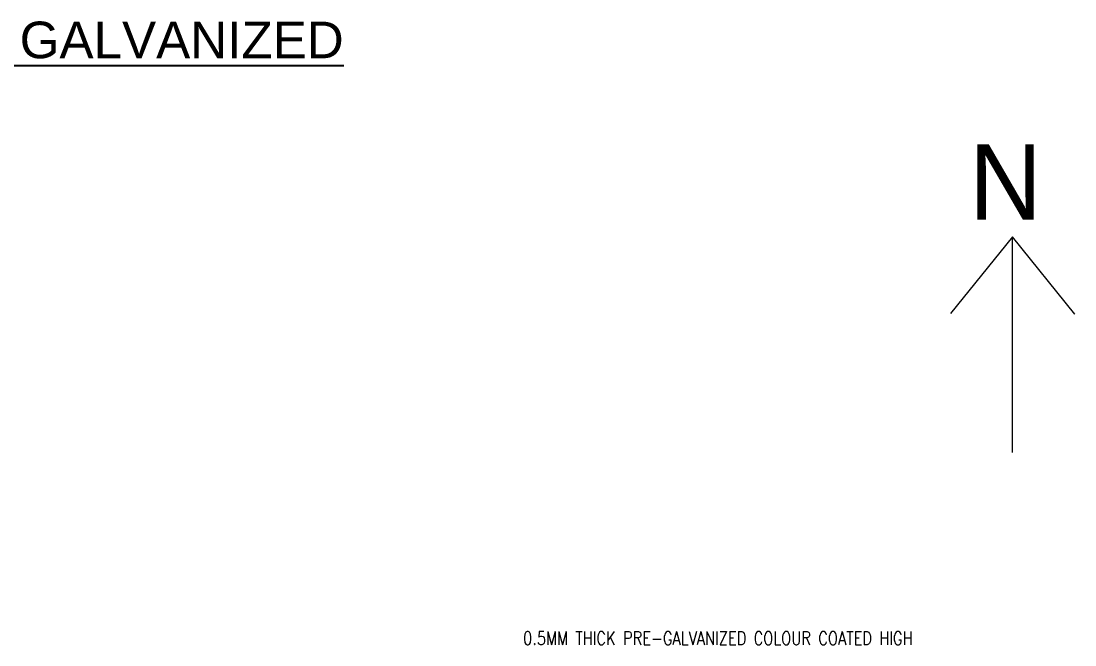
# Model space of a CAD drawing. Header units: metres. Extents: x -43 to 13391, y -52 to 4311.
# Drawn here: x 12761.39 to 12779.55, y 4065.72 to 4076.47 of the extents above; entities that cross this region are included whole.
import ezdxf
from ezdxf.enums import TextEntityAlignment as Align

# ---------------------------------------------------------------- set-up
doc = ezdxf.new("R2010")
doc.units = ezdxf.units.M
doc.header["$MEASUREMENT"] = 0
doc.layers.add('NORTH_DIRECTION', color=7, linetype='Continuous', lineweight=0)
doc.styles.add('ROMANS', font='romans.shx', dxfattribs={"width": 0.8})
doc.styles.get("Standard").update_dxf_attribs({"font": 'arial.ttf'})
doc.styles.add('USA TEXT', font='GOTHIC.TTF')

msp = doc.modelspace()

# ---------------------------------------------------------------- linework, layer by layer
at = {"layer": 'NORTH_DIRECTION'}
for points in [[(12778.479, 4069.037), (12778.479, 4069.037), (12778.479, 4072.752), (12777.412, 4071.429)], [(12779.554, 4071.418), (12779.554, 4071.418), (12778.479, 4072.752)]]:
    msp.add_lwpolyline(points, dxfattribs=at)

# ---------------------------------------------------------------- texts
at = {"linetype": 'Continuous', "lineweight": -2}
msp.add_text('%%UPLAN SHOWING THE PROPOSED CONSTRUCTION OF GROUND  FLOOR  PRE- GALVANIZED', height=0.63123, dxfattribs=at).set_placement((12727.906, 4075.83))
at = {"linetype": 'Continuous', "style": 'ROMANS', "width": 0.8}
msp.add_text('0.5MM THICK PRE-GALVANIZED COLOUR COATED HIGH', height=0.2304, dxfattribs=at).set_placement((12770.043, 4065.833), align=Align.MIDDLE_LEFT)
at = {"layer": 'NORTH_DIRECTION', "insert": (12778.988, 4073.048), "char_height": 1.3, "attachment_point": 1, "rotation": 180, "style": 'USA TEXT'}
msp.add_mtext_dynamic_manual_height_columns('N', width=0.7703, gutter_width=19.5, heights=[1.723], dxfattribs=at)

doc.saveas('drawing.dxf')
